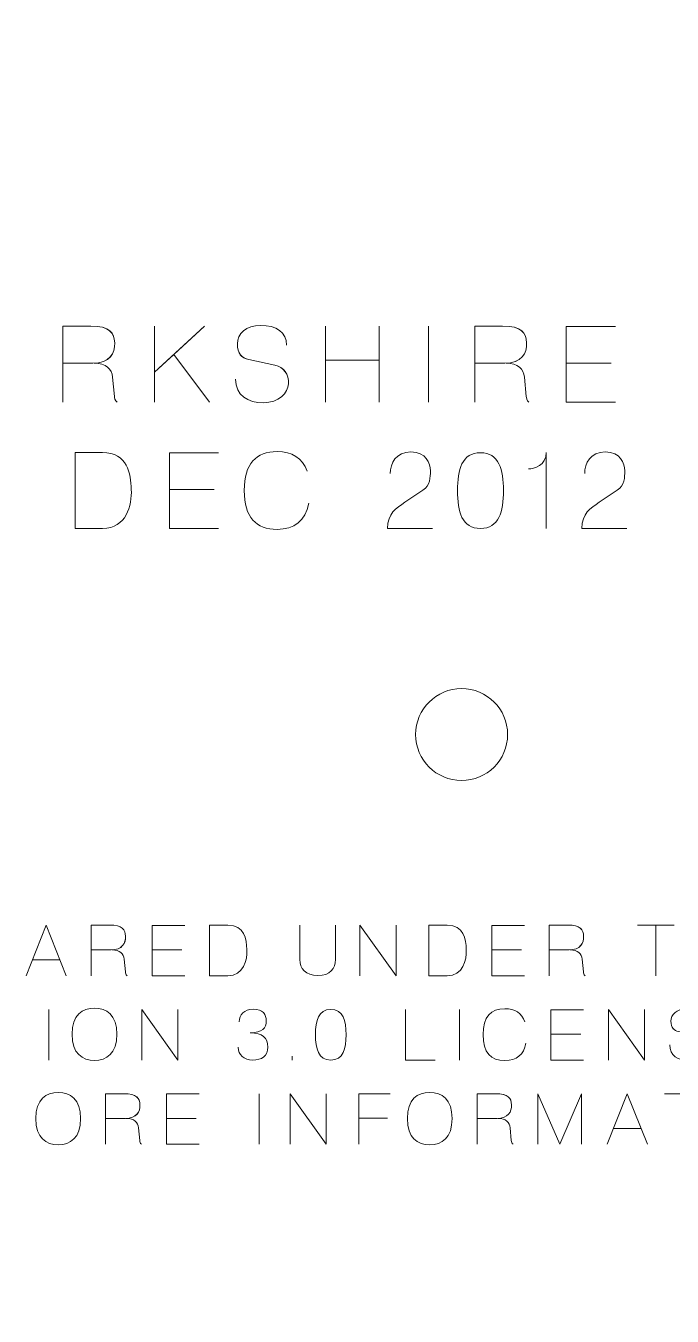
# Model space of a CAD drawing. Header units: inches. Extents: x 15 to 785, y -665 to -15.
# Drawn here: x 288.47 to 309.56, y -154.13 to -112.02 of the extents above; entities that cross this region are included whole.
import ezdxf

# ---------------------------------------------------------------- set-up
doc = ezdxf.new("R2010")
doc.units = ezdxf.units.IN
doc.header["$MEASUREMENT"] = 0
doc.layers.add('Layer 1', color=7, linetype='Continuous')

# ---------------------------------------------------------------- blocks, each defined once
blk = doc.blocks.new('block 2')
at = {"layer": 'Layer 1', "color": 179, "lineweight": 35, "true_color": 0x231f20}
blk.add_open_spline([(785, -570), (785, -578.284), (778.285, -585), (770.001, -585), (770.001, -585), (30.001, -585), (30.001, -585), (21.716, -585), (15.001, -578.284), (15.001, -570), (15.001, -570), (15.001, -30), (15.001, -30), (15.001, -21.716), (21.716, -15), (30.001, -15), (30.001, -15), (770.001, -15), (770.001, -15), (778.285, -15), (785, -21.716), (785, -30), (785, -30), (785, -570), (785, -570)], degree=3, knots=[0, 0, 0, 0, 1, 1, 1, 2, 2, 2, 3, 3, 3, 4, 4, 4, 5, 5, 5, 6, 6, 6, 7, 7, 7, 8, 8, 8, 8], dxfattribs=at)
blk = doc.blocks.new('block 11')
at = {"layer": 'Layer 1', "color": 30, "lineweight": 9, "true_color": 0xf89725}
blk.add_lwpolyline([(298.254, -121.826), (298.254, -122.929), (300.003, -122.929), (300.003, -121.826), (300.003, -124.301), (300.003, -122.929), (298.254, -122.929), (298.254, -124.301), (298.254, -121.826)], dxfattribs=at)
for points, knots in [([(289.686, -124.301), (289.686, -124.301), (289.686, -121.823), (289.686, -121.823), (289.686, -121.823), (290.59, -121.823), (290.59, -121.823), (291.223, -121.823), (291.357, -122.039), (291.374, -122.372), (291.388, -122.706), (291.219, -123.036), (290.659, -123.036), (290.659, -123.036), (289.686, -123.036), (289.686, -123.036), (289.686, -123.036), (290.659, -123.036), (290.659, -123.036), (291.209, -123.036), (291.388, -122.706), (291.374, -122.372), (291.357, -122.039), (291.209, -121.823), (290.59, -121.823), (290.59, -121.823), (289.686, -121.823), (289.686, -121.823), (289.686, -121.823), (289.686, -124.301), (289.686, -124.301)], [0, 0, 0, 0, 1, 1, 1, 2, 2, 2, 3, 3, 3, 4, 4, 4, 5, 5, 5, 6, 6, 6, 7, 7, 7, 8, 8, 8, 9, 9, 9, 10, 10, 10, 10]), ([(292.668, -123.328), (292.668, -123.328), (293.301, -122.744), (293.301, -122.744), (293.301, -122.744), (294.466, -124.301), (294.466, -124.301), (294.466, -124.301), (293.301, -122.744), (293.301, -122.744), (293.301, -122.744), (294.301, -121.823), (294.301, -121.823), (294.301, -121.823), (292.668, -123.328), (292.668, -123.328), (292.668, -123.328), (292.668, -121.823), (292.668, -121.823), (292.668, -121.823), (292.668, -124.301), (292.668, -124.301), (292.668, -124.301), (292.668, -123.328), (292.668, -123.328)], [0, 0, 0, 0, 1, 1, 1, 2, 2, 2, 3, 3, 3, 4, 4, 4, 5, 5, 5, 6, 6, 6, 7, 7, 7, 8, 8, 8, 8]), ([(295.313, -123.552), (295.313, -124.101), (295.732, -124.322), (296.224, -124.322), (296.722, -124.322), (297.035, -124.008), (297.045, -123.703), (297.056, -123.4), (296.901, -123.16), (296.595, -123.094), (296.595, -123.094), (295.753, -122.912), (295.753, -122.912), (295.516, -122.861), (295.375, -122.723), (295.375, -122.4), (295.375, -122.077), (295.647, -121.798), (296.141, -121.798), (296.637, -121.798), (296.997, -122.032), (296.983, -122.441), (296.997, -122.032), (296.637, -121.798), (296.141, -121.798), (295.647, -121.798), (295.375, -122.077), (295.375, -122.4), (295.375, -122.723), (295.509, -122.857), (295.753, -122.912), (295.753, -122.912), (296.595, -123.094), (296.595, -123.094), (296.908, -123.16), (297.056, -123.4), (297.045, -123.703), (297.035, -124.008), (296.722, -124.322), (296.224, -124.322), (295.732, -124.322), (295.313, -124.101), (295.313, -123.552)], [0, 0, 0, 0, 1, 1, 1, 2, 2, 2, 3, 3, 3, 4, 4, 4, 5, 5, 5, 6, 6, 6, 7, 7, 7, 8, 8, 8, 9, 9, 9, 10, 10, 10, 11, 11, 11, 12, 12, 12, 13, 13, 13, 14, 14, 14, 14]), ([(301.61, -124.301), (301.61, -124.301), (301.61, -121.823), (301.61, -121.823), (301.61, -121.823), (301.61, -124.301), (301.61, -124.301)], [0, 0, 0, 0, 1, 1, 1, 2, 2, 2, 2]), ([(303.127, -124.301), (303.127, -124.301), (303.127, -121.823), (303.127, -121.823), (303.127, -121.823), (304.031, -121.823), (304.031, -121.823), (304.663, -121.823), (304.798, -122.039), (304.815, -122.372), (304.829, -122.706), (304.66, -123.036), (304.1, -123.036), (304.1, -123.036), (303.127, -123.036), (303.127, -123.036), (303.127, -123.036), (304.1, -123.036), (304.1, -123.036), (304.649, -123.036), (304.829, -122.706), (304.815, -122.372), (304.798, -122.039), (304.649, -121.823), (304.031, -121.823), (304.031, -121.823), (303.127, -121.823), (303.127, -121.823), (303.127, -121.823), (303.127, -124.301), (303.127, -124.301)], [0, 0, 0, 0, 1, 1, 1, 2, 2, 2, 3, 3, 3, 4, 4, 4, 5, 5, 5, 6, 6, 6, 7, 7, 7, 8, 8, 8, 9, 9, 9, 10, 10, 10, 10]), ([(307.711, -124.301), (307.711, -124.301), (306.109, -124.301), (306.109, -124.301), (306.109, -124.301), (306.109, -121.836), (306.109, -121.836), (306.109, -121.836), (307.711, -121.836), (307.711, -121.836), (307.711, -121.836), (306.109, -121.836), (306.109, -121.836), (306.109, -121.836), (306.109, -124.301), (306.109, -124.301), (306.109, -124.301), (307.711, -124.301), (307.711, -124.301)], [0, 0, 0, 0, 1, 1, 1, 2, 2, 2, 3, 3, 3, 4, 4, 4, 5, 5, 5, 6, 6, 6, 6]), ([(291.45, -124.301), (291.381, -124.253), (291.364, -124.156), (291.364, -124.116), (291.364, -124.116), (291.302, -123.49), (291.302, -123.49), (291.281, -123.222), (291.089, -123.036), (290.707, -123.036), (291.089, -123.036), (291.281, -123.222), (291.302, -123.49), (291.302, -123.49), (291.364, -124.116), (291.364, -124.116), (291.364, -124.156), (291.381, -124.253), (291.45, -124.301)], [0, 0, 0, 0, 1, 1, 1, 2, 2, 2, 3, 3, 3, 4, 4, 4, 5, 5, 5, 6, 6, 6, 6]), ([(304.891, -124.301), (304.822, -124.253), (304.804, -124.156), (304.804, -124.116), (304.804, -124.116), (304.742, -123.49), (304.742, -123.49), (304.722, -123.222), (304.53, -123.036), (304.148, -123.036), (304.53, -123.036), (304.722, -123.222), (304.742, -123.49), (304.742, -123.49), (304.804, -124.116), (304.804, -124.116), (304.804, -124.156), (304.822, -124.253), (304.891, -124.301)], [0, 0, 0, 0, 1, 1, 1, 2, 2, 2, 3, 3, 3, 4, 4, 4, 5, 5, 5, 6, 6, 6, 6]), ([(307.573, -123.032), (307.573, -123.032), (306.109, -123.032), (306.109, -123.032), (306.109, -123.032), (307.573, -123.032), (307.573, -123.032)], [0, 0, 0, 0, 1, 1, 1, 2, 2, 2, 2]), ([(290.084, -128.428), (290.084, -128.428), (290.084, -125.949), (290.084, -125.949), (290.084, -125.949), (290.977, -125.949), (290.977, -125.949), (291.795, -125.949), (291.895, -126.637), (291.916, -127.153), (291.936, -127.669), (291.761, -128.428), (290.977, -128.428), (290.977, -128.428), (290.084, -128.428), (290.084, -128.428)], [0, 0, 0, 0, 1, 1, 1, 2, 2, 2, 3, 3, 3, 4, 4, 4, 5, 5, 5, 5]), ([(290.084, -128.428), (290.084, -128.428), (290.084, -125.949), (290.084, -125.949), (290.084, -125.949), (290.977, -125.949), (290.977, -125.949), (291.795, -125.949), (291.895, -126.637), (291.916, -127.153), (291.936, -127.669), (291.761, -128.428), (290.977, -128.428), (290.977, -128.428), (290.084, -128.428), (290.084, -128.428)], [0, 0, 0, 0, 1, 1, 1, 2, 2, 2, 3, 3, 3, 4, 4, 4, 5, 5, 5, 5]), ([(294.76, -128.428), (294.76, -128.428), (293.158, -128.428), (293.158, -128.428), (293.158, -128.428), (293.158, -125.963), (293.158, -125.963), (293.158, -125.963), (294.76, -125.963), (294.76, -125.963), (294.76, -125.963), (293.158, -125.963), (293.158, -125.963), (293.158, -125.963), (293.158, -128.428), (293.158, -128.428), (293.158, -128.428), (294.76, -128.428), (294.76, -128.428)], [0, 0, 0, 0, 1, 1, 1, 2, 2, 2, 3, 3, 3, 4, 4, 4, 5, 5, 5, 6, 6, 6, 6]), ([(296.673, -128.455), (295.988, -128.455), (295.6, -128.067), (295.6, -127.187), (295.6, -126.31), (295.988, -125.918), (296.673, -125.918), (297.161, -125.918), (297.497, -126.121), (297.649, -126.561), (297.497, -126.121), (297.161, -125.918), (296.673, -125.918), (295.988, -125.918), (295.6, -126.31), (295.6, -127.187), (295.6, -128.067), (295.988, -128.455), (296.673, -128.455), (297.236, -128.455), (297.594, -128.187), (297.703, -127.596), (297.594, -128.187), (297.236, -128.455), (296.673, -128.455)], [0, 0, 0, 0, 1, 1, 1, 2, 2, 2, 3, 3, 3, 4, 4, 4, 5, 5, 5, 6, 6, 6, 7, 7, 7, 8, 8, 8, 8]), ([(301.745, -128.428), (301.745, -128.428), (300.271, -128.428), (300.271, -128.428), (300.284, -127.926), (300.553, -127.765), (300.845, -127.572), (300.845, -127.572), (301.432, -127.18), (301.432, -127.18), (301.676, -127.012), (301.673, -126.771), (301.673, -126.541), (301.673, -126.307), (301.529, -125.929), (301.04, -125.929), (300.549, -125.929), (300.367, -126.293), (300.367, -126.637), (300.367, -126.293), (300.549, -125.929), (301.04, -125.929), (301.529, -125.929), (301.673, -126.307), (301.673, -126.541), (301.673, -126.771), (301.676, -127.012), (301.432, -127.18), (301.432, -127.18), (300.845, -127.572), (300.845, -127.572), (300.553, -127.765), (300.284, -127.926), (300.271, -128.428), (300.271, -128.428), (301.745, -128.428), (301.745, -128.428)], [0, 0, 0, 0, 1, 1, 1, 2, 2, 2, 3, 3, 3, 4, 4, 4, 5, 5, 5, 6, 6, 6, 7, 7, 7, 8, 8, 8, 9, 9, 9, 10, 10, 10, 11, 11, 11, 12, 12, 12, 12]), ([(302.558, -127.19), (302.558, -126.51), (302.702, -125.953), (303.307, -125.953), (303.912, -125.953), (304.057, -126.51), (304.057, -127.19), (304.057, -127.875), (303.912, -128.428), (303.307, -128.428), (302.702, -128.428), (302.558, -127.875), (302.558, -127.19)], [0, 0, 0, 0, 1, 1, 1, 2, 2, 2, 3, 3, 3, 4, 4, 4, 4]), ([(302.558, -127.19), (302.558, -126.51), (302.702, -125.953), (303.307, -125.953), (303.912, -125.953), (304.057, -126.51), (304.057, -127.19), (304.057, -127.875), (303.912, -128.428), (303.307, -128.428), (302.702, -128.428), (302.558, -127.875), (302.558, -127.19)], [0, 0, 0, 0, 1, 1, 1, 2, 2, 2, 3, 3, 3, 4, 4, 4, 4]), ([(305.457, -128.428), (305.457, -128.428), (305.457, -125.949), (305.457, -125.949), (305.457, -126.372), (305.048, -126.472), (304.872, -126.485), (305.048, -126.472), (305.457, -126.372), (305.457, -125.949), (305.457, -125.949), (305.457, -128.428), (305.457, -128.428)], [0, 0, 0, 0, 1, 1, 1, 2, 2, 2, 3, 3, 3, 4, 4, 4, 4]), ([(306.612, -128.428), (306.627, -127.926), (306.894, -127.765), (307.186, -127.572), (307.186, -127.572), (307.774, -127.18), (307.774, -127.18), (308.018, -127.012), (308.015, -126.771), (308.015, -126.541), (308.015, -126.307), (307.871, -125.929), (307.382, -125.929), (306.891, -125.929), (306.709, -126.293), (306.709, -126.637), (306.709, -126.293), (306.891, -125.929), (307.382, -125.929), (307.871, -125.929), (308.015, -126.307), (308.015, -126.541), (308.015, -126.771), (308.018, -127.012), (307.774, -127.18), (307.774, -127.18), (307.186, -127.572), (307.186, -127.572), (306.894, -127.765), (306.627, -127.926), (306.612, -128.428), (306.612, -128.428), (308.087, -128.428), (308.087, -128.428), (308.087, -128.428), (306.612, -128.428), (306.612, -128.428)], [0, 0, 0, 0, 1, 1, 1, 2, 2, 2, 3, 3, 3, 4, 4, 4, 5, 5, 5, 6, 6, 6, 7, 7, 7, 8, 8, 8, 9, 9, 9, 10, 10, 10, 11, 11, 11, 12, 12, 12, 12]), ([(294.623, -127.16), (294.623, -127.16), (293.158, -127.16), (293.158, -127.16), (293.158, -127.16), (294.623, -127.16), (294.623, -127.16)], [0, 0, 0, 0, 1, 1, 1, 2, 2, 2, 2])]:
    blk.add_open_spline(points, degree=3, knots=knots, dxfattribs=at)
blk = doc.blocks.new('block 12')
at = {"layer": 'Layer 1', "color": 30, "lineweight": 9, "true_color": 0xf89725}
blk.add_lwpolyline([(309.91, -148.524), (309.91, -146.872), (309.317, -146.872), (310.509, -146.872), (309.91, -146.872), (309.91, -148.524)], dxfattribs=at)
for points, knots in [([(288.482, -143.022), (288.482, -143.022), (289.138, -141.369), (289.138, -141.369), (289.138, -141.369), (289.795, -143.022), (289.795, -143.022), (289.795, -143.022), (289.138, -141.369), (289.138, -141.369), (289.138, -141.369), (288.482, -143.022), (288.482, -143.022)], [0, 0, 0, 0, 1, 1, 1, 2, 2, 2, 3, 3, 3, 4, 4, 4, 4]), ([(290.603, -143.022), (290.603, -143.022), (290.603, -141.369), (290.603, -141.369), (290.603, -141.369), (291.205, -141.369), (291.205, -141.369), (291.627, -141.369), (291.717, -141.514), (291.728, -141.736), (291.737, -141.958), (291.625, -142.178), (291.251, -142.178), (291.251, -142.178), (290.603, -142.178), (290.603, -142.178), (290.603, -142.178), (291.251, -142.178), (291.251, -142.178), (291.618, -142.178), (291.737, -141.958), (291.728, -141.736), (291.717, -141.514), (291.618, -141.369), (291.205, -141.369), (291.205, -141.369), (290.603, -141.369), (290.603, -141.369), (290.603, -141.369), (290.603, -143.022), (290.603, -143.022)], [0, 0, 0, 0, 1, 1, 1, 2, 2, 2, 3, 3, 3, 4, 4, 4, 5, 5, 5, 6, 6, 6, 7, 7, 7, 8, 8, 8, 9, 9, 9, 10, 10, 10, 10]), ([(293.658, -143.022), (293.658, -143.022), (292.591, -143.022), (292.591, -143.022), (292.591, -143.022), (292.591, -141.379), (292.591, -141.379), (292.591, -141.379), (293.658, -141.379), (293.658, -141.379), (293.658, -141.379), (292.591, -141.379), (292.591, -141.379), (292.591, -141.379), (292.591, -143.022), (292.591, -143.022), (292.591, -143.022), (293.658, -143.022), (293.658, -143.022)], [0, 0, 0, 0, 1, 1, 1, 2, 2, 2, 3, 3, 3, 4, 4, 4, 5, 5, 5, 6, 6, 6, 6]), ([(294.466, -143.022), (294.466, -143.022), (294.466, -141.369), (294.466, -141.369), (294.466, -141.369), (295.062, -141.369), (295.062, -141.369), (295.607, -141.369), (295.674, -141.828), (295.687, -142.171), (295.701, -142.515), (295.584, -143.022), (295.062, -143.022), (295.062, -143.022), (294.466, -143.022), (294.466, -143.022)], [0, 0, 0, 0, 1, 1, 1, 2, 2, 2, 3, 3, 3, 4, 4, 4, 5, 5, 5, 5]), ([(294.466, -143.022), (294.466, -143.022), (294.466, -141.369), (294.466, -141.369), (294.466, -141.369), (295.062, -141.369), (295.062, -141.369), (295.607, -141.369), (295.674, -141.828), (295.687, -142.171), (295.701, -142.515), (295.584, -143.022), (295.062, -143.022), (295.062, -143.022), (294.466, -143.022), (294.466, -143.022)], [0, 0, 0, 0, 1, 1, 1, 2, 2, 2, 3, 3, 3, 4, 4, 4, 5, 5, 5, 5]), ([(298.576, -141.367), (298.576, -141.367), (298.576, -142.222), (298.576, -142.497), (298.576, -142.772), (298.407, -143.022), (298.004, -143.019), (297.6, -143.012), (297.415, -142.788), (297.415, -142.497), (297.415, -142.497), (297.415, -141.367), (297.415, -141.367), (297.415, -141.367), (297.415, -142.497), (297.415, -142.497), (297.415, -142.788), (297.6, -143.012), (298.004, -143.019), (298.407, -143.022), (298.576, -142.772), (298.576, -142.497), (298.576, -142.222), (298.576, -141.367), (298.576, -141.367)], [0, 0, 0, 0, 1, 1, 1, 2, 2, 2, 3, 3, 3, 4, 4, 4, 5, 5, 5, 6, 6, 6, 7, 7, 7, 8, 8, 8, 8]), ([(299.375, -143.022), (299.375, -143.022), (299.375, -141.369), (299.375, -141.369), (299.375, -141.369), (300.553, -143.022), (300.553, -143.022), (300.553, -143.022), (300.553, -141.369), (300.553, -141.369), (300.553, -141.369), (300.553, -143.022), (300.553, -143.022), (300.553, -143.022), (299.375, -141.369), (299.375, -141.369), (299.375, -141.369), (299.375, -143.022), (299.375, -143.022)], [0, 0, 0, 0, 1, 1, 1, 2, 2, 2, 3, 3, 3, 4, 4, 4, 5, 5, 5, 6, 6, 6, 6]), ([(301.624, -143.022), (301.624, -143.022), (301.624, -141.369), (301.624, -141.369), (301.624, -141.369), (302.22, -141.369), (302.22, -141.369), (302.766, -141.369), (302.832, -141.828), (302.846, -142.171), (302.859, -142.515), (302.743, -143.022), (302.22, -143.022), (302.22, -143.022), (301.624, -143.022), (301.624, -143.022)], [0, 0, 0, 0, 1, 1, 1, 2, 2, 2, 3, 3, 3, 4, 4, 4, 5, 5, 5, 5]), ([(301.624, -143.022), (301.624, -143.022), (301.624, -141.369), (301.624, -141.369), (301.624, -141.369), (302.22, -141.369), (302.22, -141.369), (302.766, -141.369), (302.832, -141.828), (302.846, -142.171), (302.859, -142.515), (302.743, -143.022), (302.22, -143.022), (302.22, -143.022), (301.624, -143.022), (301.624, -143.022)], [0, 0, 0, 0, 1, 1, 1, 2, 2, 2, 3, 3, 3, 4, 4, 4, 5, 5, 5, 5]), ([(304.742, -143.022), (304.742, -143.022), (303.674, -143.022), (303.674, -143.022), (303.674, -143.022), (303.674, -141.379), (303.674, -141.379), (303.674, -141.379), (304.742, -141.379), (304.742, -141.379), (304.742, -141.379), (303.674, -141.379), (303.674, -141.379), (303.674, -141.379), (303.674, -143.022), (303.674, -143.022), (303.674, -143.022), (304.742, -143.022), (304.742, -143.022)], [0, 0, 0, 0, 1, 1, 1, 2, 2, 2, 3, 3, 3, 4, 4, 4, 5, 5, 5, 6, 6, 6, 6]), ([(305.549, -143.022), (305.549, -143.022), (305.549, -141.369), (305.549, -141.369), (305.549, -141.369), (306.152, -141.369), (306.152, -141.369), (306.574, -141.369), (306.663, -141.514), (306.675, -141.736), (306.684, -141.958), (306.572, -142.178), (306.198, -142.178), (306.198, -142.178), (305.549, -142.178), (305.549, -142.178), (305.549, -142.178), (306.198, -142.178), (306.198, -142.178), (306.565, -142.178), (306.684, -141.958), (306.675, -141.736), (306.663, -141.514), (306.565, -141.369), (306.152, -141.369), (306.152, -141.369), (305.549, -141.369), (305.549, -141.369), (305.549, -141.369), (305.549, -143.022), (305.549, -143.022)], [0, 0, 0, 0, 1, 1, 1, 2, 2, 2, 3, 3, 3, 4, 4, 4, 5, 5, 5, 6, 6, 6, 7, 7, 7, 8, 8, 8, 9, 9, 9, 10, 10, 10, 10]), ([(309.03, -141.369), (309.03, -141.369), (309.628, -141.369), (309.628, -141.369), (309.628, -141.369), (308.436, -141.369), (308.436, -141.369), (308.436, -141.369), (309.03, -141.369), (309.03, -141.369), (309.03, -141.369), (309.03, -143.022), (309.03, -143.022), (309.03, -143.022), (309.03, -141.369), (309.03, -141.369)], [0, 0, 0, 0, 1, 1, 1, 2, 2, 2, 3, 3, 3, 4, 4, 4, 5, 5, 5, 5]), ([(291.779, -143.022), (291.732, -142.989), (291.721, -142.925), (291.721, -142.898), (291.721, -142.898), (291.68, -142.481), (291.68, -142.481), (291.666, -142.302), (291.538, -142.178), (291.283, -142.178), (291.538, -142.178), (291.666, -142.302), (291.68, -142.481), (291.68, -142.481), (291.721, -142.898), (291.721, -142.898), (291.721, -142.925), (291.732, -142.989), (291.779, -143.022)], [0, 0, 0, 0, 1, 1, 1, 2, 2, 2, 3, 3, 3, 4, 4, 4, 5, 5, 5, 6, 6, 6, 6]), ([(293.567, -142.176), (293.567, -142.176), (292.591, -142.176), (292.591, -142.176), (292.591, -142.176), (293.567, -142.176), (293.567, -142.176)], [0, 0, 0, 0, 1, 1, 1, 2, 2, 2, 2]), ([(304.65, -142.176), (304.65, -142.176), (303.674, -142.176), (303.674, -142.176), (303.674, -142.176), (304.65, -142.176), (304.65, -142.176)], [0, 0, 0, 0, 1, 1, 1, 2, 2, 2, 2]), ([(306.725, -143.022), (306.679, -142.989), (306.668, -142.925), (306.668, -142.898), (306.668, -142.898), (306.627, -142.481), (306.627, -142.481), (306.613, -142.302), (306.485, -142.178), (306.23, -142.178), (306.485, -142.178), (306.613, -142.302), (306.627, -142.481), (306.627, -142.481), (306.668, -142.898), (306.668, -142.898), (306.668, -142.925), (306.679, -142.989), (306.725, -143.022)], [0, 0, 0, 0, 1, 1, 1, 2, 2, 2, 3, 3, 3, 4, 4, 4, 5, 5, 5, 6, 6, 6, 6]), ([(288.688, -142.501), (288.688, -142.501), (289.587, -142.501), (289.587, -142.501), (289.587, -142.501), (288.688, -142.501), (288.688, -142.501)], [0, 0, 0, 0, 1, 1, 1, 2, 2, 2, 2]), ([(289.221, -145.773), (289.221, -145.773), (289.221, -144.121), (289.221, -144.121), (289.221, -144.121), (289.221, -145.773), (289.221, -145.773)], [0, 0, 0, 0, 1, 1, 1, 2, 2, 2, 2]), ([(289.985, -144.934), (289.985, -144.302), (290.313, -144.077), (290.714, -144.077), (291.115, -144.077), (291.442, -144.302), (291.442, -144.934), (291.442, -145.566), (291.115, -145.787), (290.714, -145.787), (290.313, -145.787), (289.985, -145.566), (289.985, -144.934)], [0, 0, 0, 0, 1, 1, 1, 2, 2, 2, 3, 3, 3, 4, 4, 4, 4]), ([(289.985, -144.934), (289.985, -144.302), (290.313, -144.077), (290.714, -144.077), (291.115, -144.077), (291.442, -144.302), (291.442, -144.934), (291.442, -145.566), (291.115, -145.787), (290.714, -145.787), (290.313, -145.787), (289.985, -145.566), (289.985, -144.934)], [0, 0, 0, 0, 1, 1, 1, 2, 2, 2, 3, 3, 3, 4, 4, 4, 4]), ([(292.257, -145.773), (292.257, -145.773), (292.257, -144.121), (292.257, -144.121), (292.257, -144.121), (293.435, -145.773), (293.435, -145.773), (293.435, -145.773), (293.435, -144.121), (293.435, -144.121), (293.435, -144.121), (293.435, -145.773), (293.435, -145.773), (293.435, -145.773), (292.257, -144.121), (292.257, -144.121), (292.257, -144.121), (292.257, -145.773), (292.257, -145.773)], [0, 0, 0, 0, 1, 1, 1, 2, 2, 2, 3, 3, 3, 4, 4, 4, 5, 5, 5, 6, 6, 6, 6]), ([(295.878, -145.773), (296.171, -145.773), (296.372, -145.651), (296.372, -145.349), (296.372, -145.046), (296.194, -144.884), (295.795, -144.884), (296.191, -144.886), (296.32, -144.723), (296.32, -144.503), (296.32, -144.283), (296.208, -144.111), (295.895, -144.111), (295.586, -144.111), (295.437, -144.306), (295.437, -144.526), (295.437, -144.306), (295.586, -144.111), (295.895, -144.111), (296.208, -144.111), (296.32, -144.283), (296.32, -144.503), (296.32, -144.723), (296.191, -144.886), (295.795, -144.884), (296.194, -144.884), (296.372, -145.046), (296.372, -145.349), (296.372, -145.651), (296.171, -145.773), (295.878, -145.773), (295.584, -145.773), (295.405, -145.603), (295.405, -145.358), (295.405, -145.603), (295.584, -145.773), (295.878, -145.773)], [0, 0, 0, 0, 1, 1, 1, 2, 2, 2, 3, 3, 3, 4, 4, 4, 5, 5, 5, 6, 6, 6, 7, 7, 7, 8, 8, 8, 9, 9, 9, 10, 10, 10, 11, 11, 11, 12, 12, 12, 12]), ([(297.925, -144.948), (297.925, -144.494), (298.021, -144.123), (298.424, -144.123), (298.828, -144.123), (298.924, -144.494), (298.924, -144.948), (298.924, -145.404), (298.828, -145.773), (298.424, -145.773), (298.021, -145.773), (297.925, -145.404), (297.925, -144.948)], [0, 0, 0, 0, 1, 1, 1, 2, 2, 2, 3, 3, 3, 4, 4, 4, 4]), ([(297.925, -144.948), (297.925, -144.494), (298.021, -144.123), (298.424, -144.123), (298.828, -144.123), (298.924, -144.494), (298.924, -144.948), (298.924, -145.404), (298.828, -145.773), (298.424, -145.773), (298.021, -145.773), (297.925, -145.404), (297.925, -144.948)], [0, 0, 0, 0, 1, 1, 1, 2, 2, 2, 3, 3, 3, 4, 4, 4, 4]), ([(301.827, -145.773), (301.827, -145.773), (300.862, -145.773), (300.862, -145.773), (300.862, -145.773), (300.862, -144.121), (300.862, -144.121), (300.862, -144.121), (300.862, -145.773), (300.862, -145.773), (300.862, -145.773), (301.827, -145.773), (301.827, -145.773)], [0, 0, 0, 0, 1, 1, 1, 2, 2, 2, 3, 3, 3, 4, 4, 4, 4]), ([(302.628, -145.773), (302.628, -145.773), (302.628, -144.121), (302.628, -144.121), (302.628, -144.121), (302.628, -145.773), (302.628, -145.773)], [0, 0, 0, 0, 1, 1, 1, 2, 2, 2, 2]), ([(304.106, -145.791), (303.65, -145.791), (303.391, -145.532), (303.391, -144.945), (303.391, -144.361), (303.65, -144.1), (304.106, -144.1), (304.431, -144.1), (304.656, -144.235), (304.757, -144.528), (304.656, -144.235), (304.431, -144.1), (304.106, -144.1), (303.65, -144.1), (303.391, -144.361), (303.391, -144.945), (303.391, -145.532), (303.65, -145.791), (304.106, -145.791), (304.482, -145.791), (304.72, -145.612), (304.793, -145.218), (304.72, -145.612), (304.482, -145.791), (304.106, -145.791)], [0, 0, 0, 0, 1, 1, 1, 2, 2, 2, 3, 3, 3, 4, 4, 4, 5, 5, 5, 6, 6, 6, 7, 7, 7, 8, 8, 8, 8]), ([(306.674, -145.773), (306.674, -145.773), (305.605, -145.773), (305.605, -145.773), (305.605, -145.773), (305.605, -144.13), (305.605, -144.13), (305.605, -144.13), (306.674, -144.13), (306.674, -144.13), (306.674, -144.13), (305.605, -144.13), (305.605, -144.13), (305.605, -144.13), (305.605, -145.773), (305.605, -145.773), (305.605, -145.773), (306.674, -145.773), (306.674, -145.773)], [0, 0, 0, 0, 1, 1, 1, 2, 2, 2, 3, 3, 3, 4, 4, 4, 5, 5, 5, 6, 6, 6, 6]), ([(307.481, -145.773), (307.481, -145.773), (307.481, -144.121), (307.481, -144.121), (307.481, -144.121), (308.66, -145.773), (308.66, -145.773), (308.66, -145.773), (308.66, -144.121), (308.66, -144.121), (308.66, -144.121), (308.66, -145.773), (308.66, -145.773), (308.66, -145.773), (307.481, -144.121), (307.481, -144.121), (307.481, -144.121), (307.481, -145.773), (307.481, -145.773)], [0, 0, 0, 0, 1, 1, 1, 2, 2, 2, 3, 3, 3, 4, 4, 4, 5, 5, 5, 6, 6, 6, 6]), ([(309.483, -145.273), (309.483, -145.64), (309.763, -145.787), (310.091, -145.787), (310.423, -145.787), (310.631, -145.578), (310.638, -145.374), (310.645, -145.172), (310.542, -145.012), (310.338, -144.968), (310.338, -144.968), (309.776, -144.847), (309.776, -144.847), (309.618, -144.812), (309.524, -144.721), (309.524, -144.505), (309.524, -144.29), (309.705, -144.105), (310.036, -144.105), (310.366, -144.105), (310.606, -144.26), (310.597, -144.533), (310.606, -144.26), (310.366, -144.105), (310.036, -144.105), (309.705, -144.105), (309.524, -144.29), (309.524, -144.505), (309.524, -144.721), (309.614, -144.81), (309.776, -144.847), (309.776, -144.847), (310.338, -144.968), (310.338, -144.968), (310.546, -145.012), (310.645, -145.172), (310.638, -145.374), (310.631, -145.578), (310.423, -145.787), (310.091, -145.787), (309.763, -145.787), (309.483, -145.64), (309.483, -145.273)], [0, 0, 0, 0, 1, 1, 1, 2, 2, 2, 3, 3, 3, 4, 4, 4, 5, 5, 5, 6, 6, 6, 7, 7, 7, 8, 8, 8, 9, 9, 9, 10, 10, 10, 11, 11, 11, 12, 12, 12, 13, 13, 13, 14, 14, 14, 14]), ([(306.582, -144.927), (306.582, -144.927), (305.605, -144.927), (305.605, -144.927), (305.605, -144.927), (306.582, -144.927), (306.582, -144.927)], [0, 0, 0, 0, 1, 1, 1, 2, 2, 2, 2]), ([(297.161, -145.773), (297.161, -145.773), (297.161, -145.647), (297.161, -145.647), (297.161, -145.647), (297.161, -145.773), (297.161, -145.773)], [0, 0, 0, 0, 1, 1, 1, 2, 2, 2, 2]), ([(288.801, -147.686), (288.801, -147.053), (289.129, -146.828), (289.53, -146.828), (289.931, -146.828), (290.258, -147.053), (290.258, -147.686), (290.258, -148.318), (289.931, -148.538), (289.53, -148.538), (289.129, -148.538), (288.801, -148.318), (288.801, -147.686)], [0, 0, 0, 0, 1, 1, 1, 2, 2, 2, 3, 3, 3, 4, 4, 4, 4]), ([(288.801, -147.686), (288.801, -147.053), (289.129, -146.828), (289.53, -146.828), (289.931, -146.828), (290.258, -147.053), (290.258, -147.686), (290.258, -148.318), (289.931, -148.538), (289.53, -148.538), (289.129, -148.538), (288.801, -148.318), (288.801, -147.686)], [0, 0, 0, 0, 1, 1, 1, 2, 2, 2, 3, 3, 3, 4, 4, 4, 4]), ([(291.072, -148.524), (291.072, -148.524), (291.072, -146.872), (291.072, -146.872), (291.072, -146.872), (291.675, -146.872), (291.675, -146.872), (292.097, -146.872), (292.186, -147.017), (292.198, -147.239), (292.207, -147.461), (292.095, -147.681), (291.721, -147.681), (291.721, -147.681), (291.072, -147.681), (291.072, -147.681), (291.072, -147.681), (291.721, -147.681), (291.721, -147.681), (292.088, -147.681), (292.207, -147.461), (292.198, -147.239), (292.186, -147.017), (292.088, -146.872), (291.675, -146.872), (291.675, -146.872), (291.072, -146.872), (291.072, -146.872), (291.072, -146.872), (291.072, -148.524), (291.072, -148.524)], [0, 0, 0, 0, 1, 1, 1, 2, 2, 2, 3, 3, 3, 4, 4, 4, 5, 5, 5, 6, 6, 6, 7, 7, 7, 8, 8, 8, 9, 9, 9, 10, 10, 10, 10]), ([(293.061, -148.524), (293.061, -148.524), (293.061, -146.881), (293.061, -146.881), (293.061, -146.881), (294.129, -146.881), (294.129, -146.881), (294.129, -146.881), (293.061, -146.881), (293.061, -146.881), (293.061, -146.881), (293.061, -148.524), (293.061, -148.524), (293.061, -148.524), (294.129, -148.524), (294.129, -148.524), (294.129, -148.524), (293.061, -148.524), (293.061, -148.524)], [0, 0, 0, 0, 1, 1, 1, 2, 2, 2, 3, 3, 3, 4, 4, 4, 5, 5, 5, 6, 6, 6, 6]), ([(296.083, -148.524), (296.083, -148.524), (296.083, -146.872), (296.083, -146.872), (296.083, -146.872), (296.083, -148.524), (296.083, -148.524)], [0, 0, 0, 0, 1, 1, 1, 2, 2, 2, 2]), ([(297.094, -148.524), (297.094, -148.524), (297.094, -146.872), (297.094, -146.872), (297.094, -146.872), (298.272, -148.524), (298.272, -148.524), (298.272, -148.524), (298.272, -146.872), (298.272, -146.872), (298.272, -146.872), (298.272, -148.524), (298.272, -148.524), (298.272, -148.524), (297.094, -146.872), (297.094, -146.872), (297.094, -146.872), (297.094, -148.524), (297.094, -148.524)], [0, 0, 0, 0, 1, 1, 1, 2, 2, 2, 3, 3, 3, 4, 4, 4, 5, 5, 5, 6, 6, 6, 6]), ([(299.343, -148.524), (299.343, -148.524), (299.343, -146.872), (299.343, -146.872), (299.343, -146.872), (300.367, -146.872), (300.367, -146.872), (300.367, -146.872), (299.343, -146.872), (299.343, -146.872), (299.343, -146.872), (299.343, -148.524), (299.343, -148.524)], [0, 0, 0, 0, 1, 1, 1, 2, 2, 2, 3, 3, 3, 4, 4, 4, 4]), ([(300.925, -147.686), (300.925, -147.053), (301.253, -146.828), (301.654, -146.828), (302.055, -146.828), (302.383, -147.053), (302.383, -147.686), (302.383, -148.318), (302.055, -148.538), (301.654, -148.538), (301.253, -148.538), (300.925, -148.318), (300.925, -147.686)], [0, 0, 0, 0, 1, 1, 1, 2, 2, 2, 3, 3, 3, 4, 4, 4, 4]), ([(300.925, -147.686), (300.925, -147.053), (301.253, -146.828), (301.654, -146.828), (302.055, -146.828), (302.383, -147.053), (302.383, -147.686), (302.383, -148.318), (302.055, -148.538), (301.654, -148.538), (301.253, -148.538), (300.925, -148.318), (300.925, -147.686)], [0, 0, 0, 0, 1, 1, 1, 2, 2, 2, 3, 3, 3, 4, 4, 4, 4]), ([(303.197, -148.524), (303.197, -148.524), (303.197, -146.872), (303.197, -146.872), (303.197, -146.872), (303.8, -146.872), (303.8, -146.872), (304.222, -146.872), (304.311, -147.017), (304.323, -147.239), (304.331, -147.461), (304.219, -147.681), (303.846, -147.681), (303.846, -147.681), (303.197, -147.681), (303.197, -147.681), (303.197, -147.681), (303.846, -147.681), (303.846, -147.681), (304.213, -147.681), (304.331, -147.461), (304.323, -147.239), (304.311, -147.017), (304.213, -146.872), (303.8, -146.872), (303.8, -146.872), (303.197, -146.872), (303.197, -146.872), (303.197, -146.872), (303.197, -148.524), (303.197, -148.524)], [0, 0, 0, 0, 1, 1, 1, 2, 2, 2, 3, 3, 3, 4, 4, 4, 5, 5, 5, 6, 6, 6, 7, 7, 7, 8, 8, 8, 9, 9, 9, 10, 10, 10, 10]), ([(305.185, -146.872), (305.185, -146.872), (305.896, -148.524), (305.896, -148.524), (305.896, -148.524), (306.608, -146.872), (306.608, -146.872), (306.608, -146.872), (306.608, -148.524), (306.608, -148.524), (306.608, -148.524), (306.608, -146.872), (306.608, -146.872), (306.608, -146.872), (305.896, -148.524), (305.896, -148.524), (305.896, -148.524), (305.185, -146.872), (305.185, -146.872), (305.185, -146.872), (305.185, -148.524), (305.185, -148.524), (305.185, -148.524), (305.185, -146.872), (305.185, -146.872)], [0, 0, 0, 0, 1, 1, 1, 2, 2, 2, 3, 3, 3, 4, 4, 4, 5, 5, 5, 6, 6, 6, 7, 7, 7, 8, 8, 8, 8]), ([(307.443, -148.524), (307.443, -148.524), (308.099, -146.872), (308.099, -146.872), (308.099, -146.872), (308.757, -148.524), (308.757, -148.524), (308.757, -148.524), (308.099, -146.872), (308.099, -146.872), (308.099, -146.872), (307.443, -148.524), (307.443, -148.524)], [0, 0, 0, 0, 1, 1, 1, 2, 2, 2, 3, 3, 3, 4, 4, 4, 4]), ([(292.248, -148.524), (292.202, -148.492), (292.191, -148.428), (292.191, -148.401), (292.191, -148.401), (292.15, -147.984), (292.15, -147.984), (292.136, -147.805), (292.008, -147.681), (291.753, -147.681), (292.008, -147.681), (292.136, -147.805), (292.15, -147.984), (292.15, -147.984), (292.191, -148.401), (292.191, -148.401), (292.191, -148.428), (292.202, -148.492), (292.248, -148.524)], [0, 0, 0, 0, 1, 1, 1, 2, 2, 2, 3, 3, 3, 4, 4, 4, 5, 5, 5, 6, 6, 6, 6]), ([(293.061, -147.679), (293.061, -147.679), (294.037, -147.679), (294.037, -147.679), (294.037, -147.679), (293.061, -147.679), (293.061, -147.679)], [0, 0, 0, 0, 1, 1, 1, 2, 2, 2, 2]), ([(300.273, -147.674), (300.273, -147.674), (299.343, -147.674), (299.343, -147.674), (299.343, -147.674), (300.273, -147.674), (300.273, -147.674)], [0, 0, 0, 0, 1, 1, 1, 2, 2, 2, 2]), ([(304.373, -148.524), (304.327, -148.492), (304.315, -148.428), (304.315, -148.401), (304.315, -148.401), (304.274, -147.984), (304.274, -147.984), (304.26, -147.805), (304.132, -147.681), (303.878, -147.681), (304.132, -147.681), (304.26, -147.805), (304.274, -147.984), (304.274, -147.984), (304.315, -148.401), (304.315, -148.401), (304.315, -148.428), (304.327, -148.492), (304.373, -148.524)], [0, 0, 0, 0, 1, 1, 1, 2, 2, 2, 3, 3, 3, 4, 4, 4, 5, 5, 5, 6, 6, 6, 6]), ([(307.65, -148.004), (307.65, -148.004), (308.548, -148.004), (308.548, -148.004), (308.548, -148.004), (307.65, -148.004), (307.65, -148.004)], [0, 0, 0, 0, 1, 1, 1, 2, 2, 2, 2])]:
    blk.add_open_spline(points, degree=3, knots=knots, dxfattribs=at)
blk = doc.blocks.new('block 10')
at = {"layer": 'Layer 1'}
for name in ['block 11', 'block 12']:
    blk.add_blockref(name, (0, 0), dxfattribs=at)
blk = doc.blocks.new('block 9')
at = {"layer": 'Layer 1', "color": 179, "lineweight": 9, "true_color": 0x231f20}
for points in [[(353.023, -117.655), (353.023, -159.076), (319.444, -192.654), (278.022, -192.654), (236.601, -192.654), (203.023, -159.076), (203.023, -117.655), (203.023, -76.233), (236.601, -42.655), (278.022, -42.655), (319.444, -42.655), (353.023, -76.233), (353.023, -117.655)], [(302.693, -133.652), (301.865, -133.652), (301.193, -134.323), (301.193, -135.152), (301.193, -135.98), (301.865, -136.652), (302.693, -136.652), (303.521, -136.652), (304.193, -135.98), (304.193, -135.152), (304.193, -134.323), (303.521, -133.652), (302.693, -133.652)]]:
    blk.add_open_spline(points, degree=3, knots=[0, 0, 0, 0, 1, 1, 1, 2, 2, 2, 3, 3, 3, 4, 4, 4, 4], dxfattribs=at)
at = {"layer": 'Layer 1'}
blk.add_blockref('block 10', (0, 0), dxfattribs=at)

msp = doc.modelspace()

# ---------------------------------------------------------------- linework, layer by layer
at = {"layer": 'Layer 1', "color": 179, "lineweight": 9, "true_color": 0x231f20}
msp.add_open_spline([(478.014, -355.769), (478.014, -364.054), (471.298, -370.769), (463.014, -370.769), (463.014, -370.769), (39.119, -370.769), (39.119, -370.769), (30.834, -370.769), (24.119, -364.054), (24.119, -355.769), (24.119, -355.769), (24.119, -47.103), (24.119, -47.103), (24.119, -38.818), (30.834, -32.103), (39.119, -32.103), (39.119, -32.103), (463.014, -32.103), (463.014, -32.103), (471.298, -32.103), (478.014, -38.818), (478.014, -47.103), (478.014, -47.103), (478.014, -355.769), (478.014, -355.769)], degree=3, knots=[0, 0, 0, 0, 1, 1, 1, 2, 2, 2, 3, 3, 3, 4, 4, 4, 5, 5, 5, 6, 6, 6, 7, 7, 7, 8, 8, 8, 8], dxfattribs=at)

# ---------------------------------------------------------------- block references
at = {"layer": 'Layer 1'}
for name in ['block 2', 'block 9']:
    msp.add_blockref(name, (0, 0), dxfattribs=at)

doc.saveas('drawing.dxf')
